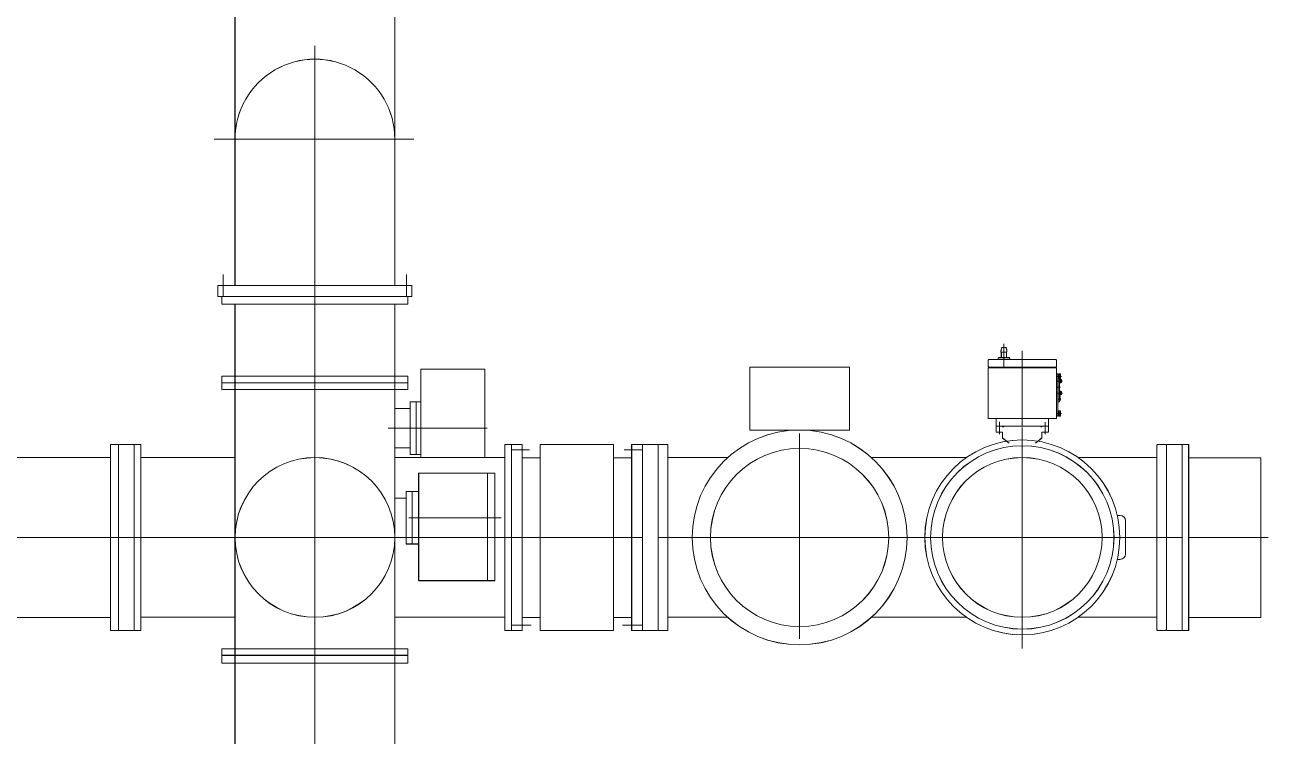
# Model space of a CAD drawing. Header units: millimetres. Extents: x 89978 to 501025, y -351975 to 835730.
# Drawn here: x 149848 to 154594, y -219334 to -216620 of the extents above; entities that cross this region are included whole.
import ezdxf

# ---------------------------------------------------------------- set-up
doc = ezdxf.new("R2010")
doc.units = ezdxf.units.MM
doc.header["$LTSCALE"] = 150
doc.layers.add('------00 Switch Gear_GIS', color=3, linetype='Continuous')

# ---------------------------------------------------------------- blocks, each defined once
blk = doc.blocks.new('X-1F-PLAN$0$GIS(2)')
at = {"layer": '------00 Switch Gear_GIS', "linetype": 'Continuous', "lineweight": 13}
for p, q in [((13573.3, 6772.6), (13573.3, 5654.6)), ((14183.3, 6772.6), (14183.3, 5654.6)), ((13878.3, 484.1), (13878.3, 6569.3)), ((14256, 6213.6), (13493.2, 6213.6)), ((13527.9, 5613.6), (13527.9, 5696.7)), ((14227.9, 5613.6), (14227.9, 5696.7)), ((13508.3, 5613.6), (13508.3, 5654.6)), ((13508.3, 5654.6), (14248.3, 5654.6)), ((14248.3, 5613.6), (14248.3, 5654.6)), ((13508.3, 5613.6), (14248.3, 5613.6)), ((13523.3, 5613.6), (13523.3, 5583.6)), ((14233.3, 5613.6), (14233.3, 5583.6)), ((13523.3, 5583.6), (14233.3, 5583.6)), ((13573.3, 5583.6), (13573.3, 3643.6)), ((14183.3, 5583.6), (14183.3, 3643.6)), ((16497.2, 5406.7), (16499.4, 5416.3)), ((16514.5, 5418.6), (16502.3, 5418.6)), ((16508.3, 5431.9), (16508.3, 5340.8)), ((16517.4, 5416.3), (16519.6, 5406.7)), ((16448.3, 5345.6), (16448.3, 5370.6)), ((16706.3, 5372.6), (16450.3, 5372.6)), ((16485.8, 5376.9), (16485.8, 5372.6)), ((16530.8, 5374.2), (16485.8, 5374.2)), ((16527.8, 5379.9), (16488.8, 5379.9)), ((16496.9, 5404.4), (16496.9, 5401.6)), ((16518.9, 5400.6), (16497.9, 5400.6)), ((16498.3, 5400.6), (16498.3, 5379.9)), ((16518.3, 5400.6), (16518.3, 5379.9)), ((16519.9, 5404.4), (16519.9, 5401.6)), ((16530.8, 5376.9), (16530.8, 5372.6)), ((16578.3, 5118.6), (16578.3, 5405.8)), ((16708.3, 5345.6), (16708.3, 5370.6)), ((14282.3, 5335.6), (14527.3, 5335.6)), ((14282.3, 4998.2), (14282.3, 5335.6)), ((14527.3, 4998.2), (14527.3, 5335.6)), ((15538.3, 5343.6), (15538.3, 5103.6)), ((15918.3, 5343.6), (15538.3, 5343.6)), ((15918.3, 5103.6), (15918.3, 5343.6)), ((16448.3, 5340.8), (16708.3, 5340.8)), ((16448.3, 5147.6), (16448.3, 5340.8)), ((16450.3, 5343.6), (16706.3, 5343.6)), ((16471.5, 5340.8), (16471.5, 5343.6)), ((16685.1, 5340.8), (16685.1, 5343.6)), ((16708.3, 5147.6), (16708.3, 5340.8)), ((16708.3, 5317.6), (16714.3, 5317.6)), ((16714.3, 5156.1), (16714.3, 5318.1)), ((16716.3, 5318.1), (16714.3, 5318.1)), ((16716.3, 5318.1), (16716.3, 5297.1)), ((16718.8, 5316.8), (16716.3, 5316.8)), ((16718.8, 5317.4), (16718.8, 5297.8)), ((16723.2, 5317.4), (16718.8, 5317.4)), ((16724.3, 5315), (16724.3, 5300.2)), ((13523.3, 5308.6), (13523.3, 5258.6)), ((13523.3, 5308.6), (14233.3, 5308.6)), ((13523.3, 5283.6), (14233.3, 5283.6)), ((14233.3, 5308.6), (14233.3, 5258.6)), ((16711.2, 5307.6), (16728.2, 5307.6)), ((16711.2, 5267.6), (16723.5, 5267.6)), ((16711.7, 5290.6), (16731.6, 5290.6)), ((16716.3, 5297.1), (16714.3, 5297.1)), ((16714.3, 5273.3), (16715.3, 5273.3)), ((16715.3, 5211.6), (16715.3, 5297.1)), ((16716.3, 5308.5), (16718.8, 5306)), ((16716.3, 5307.2), (16718.8, 5304.7)), ((16718.8, 5298.4), (16716.3, 5298.4)), ((16723.2, 5312.6), (16718.8, 5312.6)), ((16723.2, 5302.6), (16718.8, 5302.6)), ((16723.2, 5297.8), (16718.8, 5297.8)), ((16720.3, 5211.6), (16720.3, 5297.8)), ((16720.3, 5282.6), (16723.3, 5282.6)), ((16723.3, 5297.9), (16723.3, 5282.6)), ((16727.9, 5296.4), (16723.3, 5296.4)), ((16727.9, 5293.5), (16723.3, 5293.5)), ((16727.9, 5287.7), (16723.3, 5287.7)), ((16727.9, 5284.8), (16723.3, 5284.8)), ((16728.3, 5295.6), (16727.9, 5296.4)), ((16728.3, 5285.6), (16727.9, 5284.8)), ((16728.3, 5285.6), (16728.3, 5295.6)), ((13523.3, 5258.6), (14233.3, 5258.6)), ((13573.5, 4268.6), (13573.5, 5258.6)), ((14183.1, 4268.6), (14183.1, 5258.6)), ((16711.4, 5244.6), (16731.6, 5244.6)), ((16712.1, 5221.6), (16725.1, 5221.6)), ((16714.3, 5261.8), (16715.3, 5261.8)), ((16720.3, 5252.6), (16723.3, 5252.6)), ((16720.3, 5236.6), (16723.3, 5236.6)), ((16720.3, 5234.6), (16722.3, 5234.6)), ((16720.3, 5231.6), (16722.3, 5231.6)), ((16720.3, 5227.3), (16722.3, 5227.3)), ((16722.3, 5231.6), (16722.3, 5234.6)), ((16722.3, 5215.8), (16722.3, 5227.3)), ((16723.3, 5252.6), (16723.3, 5236.6)), ((16727.9, 5250.4), (16723.3, 5250.4)), ((16727.9, 5247.5), (16723.3, 5247.5)), ((16727.9, 5241.7), (16723.3, 5241.7)), ((16727.9, 5238.8), (16723.3, 5238.8)), ((16728.3, 5249.6), (16727.9, 5250.4)), ((16728.3, 5239.6), (16727.9, 5238.8)), ((16728.3, 5239.6), (16728.3, 5249.6)), ((14183.1, 5185.6), (14241.3, 5185.6)), ((14241.3, 5010.6), (14241.3, 5210.6)), ((14241.3, 5210.6), (14282.3, 5210.6)), ((14264.3, 5010.6), (14264.3, 5210.6)), ((16720.3, 5211.6), (16714.3, 5211.6)), ((16716.3, 5177.1), (16714.3, 5177.1)), ((16716.3, 5177.1), (16716.3, 5156.1)), ((16718.8, 5175.8), (16716.3, 5175.8)), ((16718.8, 5176.4), (16718.8, 5156.8)), ((16723.2, 5176.4), (16718.8, 5176.4)), ((16720.3, 5215.8), (16722.3, 5215.8)), ((16724.3, 5174), (16724.3, 5159.2)), ((16448.3, 5147.6), (16708.3, 5147.6)), ((16478.3, 5095.6), (16478.3, 5147.6)), ((16490.8, 5087.1), (16490.8, 5135.1)), ((16665.8, 5087.1), (16665.8, 5133.6)), ((16678.3, 5095.6), (16678.3, 5147.6)), ((16708.3, 5157.6), (16714.3, 5157.6)), ((16710.7, 5166.6), (16728.2, 5166.6)), ((16716.3, 5156.1), (16714.3, 5156.1)), ((16716.3, 5167.5), (16718.8, 5165)), ((16716.3, 5166.2), (16718.8, 5163.7)), ((16718.8, 5157.4), (16716.3, 5157.4)), ((16723.2, 5171.6), (16718.8, 5171.6)), ((16723.2, 5161.6), (16718.8, 5161.6)), ((16723.2, 5156.8), (16718.8, 5156.8)), ((14157.6, 5110.6), (14535.4, 5110.6)), ((15538.3, 5103.6), (15918.3, 5103.6)), ((15728.3, 5090.8), (15728.3, 4306.9)), ((16478.3, 5118.6), (16678.3, 5118.6)), ((16478.3, 5095.6), (16503.3, 5095.6)), ((16503.3, 5116.2), (16503.3, 5118.6)), ((16503.3, 5116.2), (16507.8, 5116.2)), ((16503.3, 5073.1), (16503.3, 5095.6)), ((16507.8, 5116.2), (16507.8, 5118.6)), ((16578.3, 5112.9), (16578.3, 4270)), ((16648.8, 5116.2), (16648.8, 5118.6)), ((16653.3, 5116.2), (16648.8, 5116.2)), ((16653.3, 5116.2), (16653.3, 5118.6)), ((16653.3, 5073.1), (16653.3, 5095.6)), ((16678.3, 5095.6), (16653.3, 5095.6)), ((13098.3, 5048.6), (13098.3, 4338.6)), ((13098.3, 5048.6), (13213.3, 5048.6)), ((13128.3, 4338.6), (13128.3, 5048.6)), ((13188.3, 4338.6), (13188.3, 5048.6)), ((13213.3, 4338.6), (13213.3, 5048.6)), ((14183.1, 5035.6), (14241.3, 5035.6)), ((14603.3, 4338.6), (14603.3, 5048.6)), ((14669.3, 5048.6), (14603.3, 5048.6)), ((14628.3, 4338.6), (14628.3, 5048.6)), ((14669.3, 4338.6), (14669.3, 5048.6)), ((14738.3, 5048.6), (14738.3, 4338.6)), ((14738.3, 5048.6), (15018.3, 5048.6)), ((15018.3, 5048.6), (15018.3, 4338.6)), ((15224.3, 5048.6), (15087.3, 5048.6)), ((15087.3, 4338.6), (15087.3, 5048.6)), ((15128.3, 4338.6), (15128.3, 5048.6)), ((15188.3, 4338.6), (15188.3, 5048.6)), ((15225.3, 5047.6), (15224.3, 5048.6)), ((15225.3, 4339.6), (15225.3, 5047.6)), ((16503.3, 5073.1), (16528.3, 5053.1)), ((16653.3, 5073.1), (16628.3, 5053.1)), ((17091.3, 5045.6), (17094.3, 5048.6)), ((17091.3, 4693.6), (17091.3, 5045.6)), ((17125.3, 5048.6), (17094.3, 5048.6)), ((17125.3, 5048.6), (17128.3, 5045.6)), ((17188.3, 5048.6), (17128.3, 5048.6)), ((17128.3, 4338.6), (17128.3, 5048.6)), ((17188.3, 4337.8), (17188.3, 5048.6)), ((17213.3, 5047.8), (17188.3, 5047.8)), ((17213.3, 4337.8), (17213.3, 5047.8)), ((10858.3, 4998.6), (13098.3, 4998.6)), ((13213.3, 4998.4), (13573.5, 4998.4)), ((14603.3, 4998.4), (14183.1, 4998.4)), ((14241.3, 5010.6), (14282.3, 5010.6)), ((14282.3, 4998.2), (14527.3, 4998.2)), ((14697.8, 5028.2), (14628.3, 5028.2)), ((14737.3, 4998), (14669.3, 4998)), ((15019.3, 4998), (15087.3, 4998)), ((15058.8, 5028.2), (15128.3, 5028.2)), ((15454.1, 4998.3), (15225.3, 4998.3)), ((16365, 4998.3), (16002.6, 4998.3)), ((17091.3, 4998.3), (16791.6, 4998.3)), ((17488.3, 4997.6), (17213.3, 4997.6)), ((17488.3, 4388), (17488.3, 4997.6)), ((14564.6, 4938.6), (14274.3, 4938.6)), ((14274.3, 4528.6), (14274.3, 4938.6)), ((14537.3, 4528.6), (14537.3, 4938.6)), ((14564.6, 4528.6), (14564.6, 4938.6)), ((14183.1, 4843.6), (14226.3, 4843.6)), ((14226.3, 4868.6), (14274.3, 4868.6)), ((14226.3, 4868.6), (14226.3, 4668.6)), ((14249.3, 4668.6), (14249.3, 4868.6)), ((14588.8, 4768.6), (14236.3, 4768.6)), ((16952, 4777.5), (16940.7, 4777.5)), ((16972, 4629.7), (16972, 4757.5)), ((15128.3, 4693.6), (0, 4693.6)), ((14183.1, 4693.6), (14226.3, 4693.6)), ((14226.3, 4668.6), (14274.3, 4668.6)), ((17188.3, 4693.6), (15188.3, 4693.6)), ((17091.3, 4341.6), (17091.3, 4693.6)), ((17213.3, 4692.8), (17516.6, 4692.8)), ((16952, 4609.7), (16940.7, 4609.7)), ((14564.6, 4528.6), (14274.3, 4528.6)), ((12658.3, 4388.6), (13098.3, 4388.6)), ((13213.3, 4388.8), (13573.5, 4388.8)), ((14603.3, 4388.8), (14183.1, 4388.8)), ((14669.3, 4388.4), (14737.3, 4388.4)), ((15087.3, 4388.4), (15019.3, 4388.4)), ((15454.1, 4388.7), (15225.3, 4388.7)), ((16365.1, 4388.7), (16002.5, 4388.7)), ((17091.3, 4388.7), (16791.5, 4388.7)), ((17488.3, 4388), (17213.3, 4388)), ((13098.3, 4338.6), (13213.3, 4338.6)), ((14669.3, 4338.6), (14603.3, 4338.6)), ((14703.9, 4358.2), (14628.3, 4358.2)), ((14738.3, 4338.6), (15018.3, 4338.6)), ((15052.8, 4358.2), (15128.3, 4358.2)), ((15224.3, 4338.6), (15087.3, 4338.6)), ((15224.3, 4338.6), (15225.3, 4339.6)), ((17091.3, 4341.6), (17094.3, 4338.6)), ((17125.3, 4338.6), (17094.3, 4338.6)), ((17125.3, 4338.6), (17128.3, 4341.6)), ((17128.3, 4338.6), (17188.3, 4338.6)), ((17213.3, 4337.8), (17188.3, 4337.8)), ((13523.3, 4268.6), (14233.3, 4268.6)), ((13523.3, 4213.6), (13523.3, 4268.6)), ((13523.3, 4243.6), (14233.3, 4243.6)), ((14233.3, 4213.6), (14233.3, 4268.6)), ((13523.3, 4213.6), (14233.3, 4213.6))]:
    blk.add_line(p, q, dxfattribs=at)
for centre, radius in [((15728.3, 4693.6), 410), ((15728.3, 4693.6), 340), ((16578.3, 4693.6), 372), ((16578.3, 4693.6), 350), ((13878.3, 4693.6), 304.8), ((16578.3, 4693.6), 304.8)]:
    blk.add_circle(centre, radius, dxfattribs=at)
at = {"layer": '------00 Switch Gear_GIS', "linetype": 'Continuous', "lineweight": 13, "extrusion": (0, 0, -1)}
for centre, radius, start, end in [((-16502.3, 5415.6), 3, 12.9953, 90), ((-16506.9, 5404.4), 10, 0, 12.9949), ((-16497.9, 5401.6), 1, 270, 0), ((-16518.9, 5401.6), 1, 180, 270), ((-16706.3, 5370.6), 2, 90, 180), ((-16706.3, 5345.6), 2, 180, 270), ((-16721.1, 5315), 3.19, 131.2669, 228.7331), ((-16712.3, 5307.6), 12, 155.4695, 204.5305), ((-16721.1, 5174), 3.19, 131.2669, 228.7331), ((-16712.3, 5166.6), 12, 155.4695, 204.5305), ((-16952, 4757.5), 20, 90, 180)]:
    blk.add_arc(centre, radius, start, end, dxfattribs=at)
at = {"layer": '------00 Switch Gear_GIS', "linetype": 'Continuous', "lineweight": 13}
for centre, radius, start, end in [((16514.5, 5415.6), 3, 12.9939, 90), ((16450.3, 5370.6), 2, 90, 180), ((16488.8, 5376.9), 3, 90, 180), ((16509.9, 5404.4), 10, 0, 12.9948), ((16527.8, 5376.9), 3, 0, 90), ((16450.3, 5345.6), 2, 180, 270), ((16721.1, 5300.2), 3.19, 311.2669, 48.7331), ((16725.8, 5294.9), 2.51, 24.9567, 35.0433), ((16725.8, 5294.9), 2.51, 324.9567, 1.5068), ((16718.9, 5290.6), 9.39, 342.0926, 17.9074), ((16725.8, 5286.2), 2.51, 358.4932, 35.0433), ((16725.8, 5286.2), 2.51, 324.9567, 335.0433), ((16725.8, 5248.9), 2.51, 24.9567, 35.0433), ((16725.8, 5248.9), 2.51, 324.9567, 1.5068), ((16718.9, 5244.6), 9.39, 342.0926, 17.9074), ((16725.8, 5240.2), 2.51, 358.4932, 35.0433), ((16725.8, 5240.2), 2.51, 324.9567, 335.0433), ((16721.1, 5159.2), 3.19, 311.2669, 48.7331), ((16952, 4629.7), 20, 270, 0)]:
    blk.add_arc(centre, radius, start, end, dxfattribs=at)
blk.add_ellipse((13878.3, 6213.6), major_axis=(0, -305.4), ratio=0.99861, start_param=1.570796, end_param=4.712389, dxfattribs=at)

msp = doc.modelspace()

# ---------------------------------------------------------------- linework, layer by layer
at = {"layer": '------00 Switch Gear_GIS', "linetype": 'Continuous', "lineweight": 13}
for p, q in [((150650.6, -216497.1), (150650.6, -217615)), ((151260.6, -216497.1), (151260.6, -217615)), ((150955.6, -222785.5), (150955.6, -216700.3)), ((151333.2, -217056.1), (150570.5, -217056.1)), ((150605.2, -217656.1), (150605.2, -217573)), ((151305.2, -217656.1), (151305.2, -217573)), ((150585.6, -217656.1), (150585.6, -217615.1)), ((150585.6, -217615.1), (151325.6, -217615.1)), ((151325.6, -217656.1), (151325.6, -217615.1)), ((150585.6, -217656.1), (151325.6, -217656.1)), ((150600.6, -217656.1), (150600.6, -217686.1)), ((151310.6, -217656.1), (151310.6, -217686.1)), ((150600.6, -217686.1), (151310.6, -217686.1)), ((150650.6, -217686.1), (150650.6, -219626.1)), ((151260.6, -217686.1), (151260.6, -219626.1)), ((153574.4, -217862.9), (153576.6, -217853.4)), ((153591.7, -217851.1), (153579.6, -217851.1)), ((153585.6, -217837.7), (153585.6, -217928.9)), ((153594.7, -217853.4), (153596.9, -217862.9)), ((153525.6, -217924.1), (153525.6, -217899.1)), ((153783.6, -217897.1), (153527.6, -217897.1)), ((153563.1, -217892.8), (153563.1, -217897.1)), ((153608.1, -217895.5), (153563.1, -217895.5)), ((153605.1, -217889.8), (153566.1, -217889.8)), ((153574.2, -217865.2), (153574.2, -217868.1)), ((153596.1, -217869.1), (153575.2, -217869.1)), ((153575.6, -217869.1), (153575.6, -217889.8)), ((153595.6, -217869.1), (153595.6, -217889.8)), ((153597.1, -217865.2), (153597.1, -217868.1)), ((153608.1, -217892.8), (153608.1, -217897.1)), ((153655.6, -218151.1), (153655.6, -217863.8)), ((153785.6, -217924.1), (153785.6, -217899.1)), ((151359.6, -217934), (151604.6, -217934)), ((151359.6, -218271.4), (151359.6, -217934)), ((151604.6, -218271.4), (151604.6, -217934)), ((152615.6, -217926.1), (152615.6, -218166.1)), ((152995.6, -217926.1), (152615.6, -217926.1)), ((152995.6, -218166.1), (152995.6, -217926.1)), ((153525.6, -217928.9), (153785.6, -217928.9)), ((153525.6, -218122.1), (153525.6, -217928.9)), ((153527.6, -217926.1), (153783.6, -217926.1)), ((153548.8, -217928.9), (153548.8, -217926.1)), ((153762.4, -217928.9), (153762.4, -217926.1)), ((153785.6, -218122.1), (153785.6, -217928.9)), ((153785.6, -217952.1), (153791.6, -217952.1)), ((153791.6, -218113.6), (153791.6, -217951.6)), ((153793.6, -217951.6), (153791.6, -217951.6)), ((153793.6, -217951.6), (153793.6, -217972.6)), ((153796.1, -217952.9), (153793.6, -217952.9)), ((153796.1, -217952.3), (153796.1, -217971.9)), ((153800.5, -217952.3), (153796.1, -217952.3)), ((153800.5, -217957.1), (153796.1, -217957.1)), ((153801.6, -217954.7), (153801.6, -217969.5)), ((150600.6, -217961.1), (150600.6, -218011.1)), ((150600.6, -217961.1), (151310.6, -217961.1)), ((150600.6, -217986.1), (151310.6, -217986.1)), ((151310.6, -217961.1), (151310.6, -218011.1)), ((153788.4, -218002.1), (153800.8, -218002.1)), ((153788.5, -217962.1), (153805.4, -217962.1)), ((153788.9, -217979.1), (153808.8, -217979.1)), ((153793.6, -217972.6), (153791.6, -217972.6)), ((153791.6, -217996.3), (153792.6, -217996.3)), ((153792.6, -218058.1), (153792.6, -217972.6)), ((153793.6, -217961.1), (153796.1, -217963.6)), ((153793.6, -217962.4), (153796.1, -217964.9)), ((153796.1, -217971.3), (153793.6, -217971.3)), ((153800.5, -217967.1), (153796.1, -217967.1)), ((153800.5, -217971.9), (153796.1, -217971.9)), ((153797.6, -218058.1), (153797.6, -217971.9)), ((153797.6, -217987.1), (153800.6, -217987.1)), ((153800.6, -217971.8), (153800.6, -217987.1)), ((153805.1, -217973.3), (153800.6, -217973.3)), ((153805.1, -217976.2), (153800.6, -217976.2)), ((153805.1, -217981.9), (153800.6, -217981.9)), ((153805.1, -217984.8), (153800.6, -217984.8)), ((153805.6, -217974.1), (153805.1, -217973.3)), ((153805.6, -217984), (153805.1, -217984.8)), ((153805.6, -217984), (153805.6, -217974.1)), ((150600.6, -218011.1), (151310.6, -218011.1)), ((150650.8, -219001.1), (150650.8, -218011.1)), ((151260.4, -219001.1), (151260.4, -218011.1)), ((153788.7, -218025.1), (153808.8, -218025.1)), ((153789.3, -218048.1), (153802.3, -218048.1)), ((153791.6, -218007.8), (153792.6, -218007.8)), ((153797.6, -218017.1), (153800.6, -218017.1)), ((153797.6, -218033.1), (153800.6, -218033.1)), ((153797.6, -218035.1), (153799.6, -218035.1)), ((153797.6, -218038.1), (153799.6, -218038.1)), ((153797.6, -218042.3), (153799.6, -218042.3)), ((153799.6, -218038.1), (153799.6, -218035.1)), ((153799.6, -218053.8), (153799.6, -218042.3)), ((153800.6, -218017.1), (153800.6, -218033.1)), ((153805.1, -218019.3), (153800.6, -218019.3)), ((153805.1, -218022.2), (153800.6, -218022.2)), ((153805.1, -218027.9), (153800.6, -218027.9)), ((153805.1, -218030.8), (153800.6, -218030.8)), ((153805.6, -218020.1), (153805.1, -218019.3)), ((153805.6, -218030), (153805.1, -218030.8)), ((153805.6, -218030), (153805.6, -218020.1)), ((151260.4, -218084.1), (151318.6, -218084.1)), ((151318.6, -218259.1), (151318.6, -218059.1)), ((151318.6, -218059.1), (151359.6, -218059.1)), ((151341.6, -218259.1), (151341.6, -218059.1)), ((153797.6, -218058.1), (153791.6, -218058.1)), ((153793.6, -218092.6), (153791.6, -218092.6)), ((153793.6, -218092.6), (153793.6, -218113.6)), ((153796.1, -218093.9), (153793.6, -218093.9)), ((153796.1, -218093.3), (153796.1, -218112.9)), ((153800.5, -218093.3), (153796.1, -218093.3)), ((153800.5, -218098.1), (153796.1, -218098.1)), ((153797.6, -218053.8), (153799.6, -218053.8)), ((153801.6, -218095.7), (153801.6, -218110.5)), ((153525.6, -218122.1), (153785.6, -218122.1)), ((153555.6, -218174.1), (153555.6, -218122.1)), ((153568.1, -218182.5), (153568.1, -218134.6)), ((153743.1, -218182.5), (153743.1, -218136)), ((153755.6, -218174.1), (153755.6, -218122.1)), ((153785.6, -218112.1), (153791.6, -218112.1)), ((153788, -218103.1), (153805.5, -218103.1)), ((153793.6, -218113.6), (153791.6, -218113.6)), ((153793.6, -218102.1), (153796.1, -218104.6)), ((153793.6, -218103.4), (153796.1, -218105.9)), ((153796.1, -218112.3), (153793.6, -218112.3)), ((153800.5, -218108.1), (153796.1, -218108.1)), ((153800.5, -218112.9), (153796.1, -218112.9)), ((151234.8, -218159), (151612.7, -218159)), ((152615.6, -218166.1), (152995.6, -218166.1)), ((152805.6, -218178.9), (152805.6, -218962.7)), ((153555.6, -218151.1), (153755.6, -218151.1)), ((153555.6, -218174.1), (153580.6, -218174.1)), ((153580.6, -218153.5), (153580.6, -218151.1)), ((153580.6, -218153.5), (153585.1, -218153.5)), ((153580.6, -218196.6), (153580.6, -218174.1)), ((153585.1, -218153.5), (153585.1, -218151.1)), ((153655.6, -218156.7), (153655.6, -218999.6)), ((153726.1, -218153.5), (153726.1, -218151.1)), ((153730.6, -218153.5), (153726.1, -218153.5)), ((153730.6, -218153.5), (153730.6, -218151.1)), ((153730.6, -218196.6), (153730.6, -218174.1)), ((153755.6, -218174.1), (153730.6, -218174.1)), ((150175.6, -218221.1), (150175.6, -218931.1)), ((150175.6, -218221.1), (150290.6, -218221.1)), ((150205.6, -218931.1), (150205.6, -218221.1)), ((150265.6, -218931.1), (150265.6, -218221.1)), ((150290.6, -218931.1), (150290.6, -218221.1)), ((151260.4, -218234.1), (151318.6, -218234.1)), ((151680.6, -218931.1), (151680.6, -218221.1)), ((151746.6, -218221.1), (151680.6, -218221.1)), ((151705.6, -218931.1), (151705.6, -218221.1)), ((151775.1, -218241.4), (151705.6, -218241.4)), ((151746.6, -218931.1), (151746.6, -218221.1)), ((151815.6, -218221.1), (151815.6, -218931.1)), ((151815.6, -218221.1), (152095.6, -218221.1)), ((152095.6, -218221.1), (152095.6, -218931.1)), ((152136.1, -218241.4), (152205.6, -218241.4)), ((152301.6, -218221.1), (152164.6, -218221.1)), ((152164.6, -218931.1), (152164.6, -218221.1)), ((152205.6, -218931.1), (152205.6, -218221.1)), ((152265.6, -218931.1), (152265.6, -218221.1)), ((152302.6, -218222.1), (152301.6, -218221.1)), ((152302.6, -218930.1), (152302.6, -218222.1)), ((153580.6, -218196.6), (153605.6, -218216.6)), ((153730.6, -218196.6), (153705.6, -218216.6)), ((154168.6, -218224.1), (154171.6, -218221.1)), ((154168.6, -218576.1), (154168.6, -218224.1)), ((154202.6, -218221.1), (154171.6, -218221.1)), ((154202.6, -218221.1), (154205.6, -218224.1)), ((154265.6, -218221.1), (154205.6, -218221.1)), ((154205.6, -218931.1), (154205.6, -218221.1)), ((154265.6, -218931.8), (154265.6, -218221.1)), ((154290.6, -218221.8), (154265.6, -218221.8)), ((154290.6, -218931.8), (154290.6, -218221.8)), ((147935.6, -218271.1), (150175.6, -218271.1)), ((150290.6, -218271.3), (150650.8, -218271.3)), ((151680.6, -218271.3), (151260.4, -218271.3)), ((151318.6, -218259.1), (151359.6, -218259.1)), ((151359.6, -218271.4), (151604.6, -218271.4)), ((151814.6, -218271.7), (151746.6, -218271.7)), ((152096.6, -218271.7), (152164.6, -218271.7)), ((152531.3, -218271.3), (152302.6, -218271.3)), ((153442.3, -218271.3), (153079.8, -218271.3)), ((154168.6, -218271.3), (153868.9, -218271.3)), ((154565.6, -218272), (154290.6, -218272)), ((154565.6, -218881.6), (154565.6, -218272)), ((151641.9, -218331.1), (151351.6, -218331.1)), ((151351.6, -218741.1), (151351.6, -218331.1)), ((151614.6, -218741.1), (151614.6, -218331.1)), ((151641.9, -218741.1), (151641.9, -218331.1)), ((151260.4, -218426.1), (151303.6, -218426.1)), ((151303.6, -218401.1), (151351.6, -218401.1)), ((151303.6, -218401.1), (151303.6, -218601.1)), ((151326.6, -218601.1), (151326.6, -218401.1)), ((151666.1, -218501.1), (151313.5, -218501.1)), ((154029.2, -218492.1), (154018, -218492.1)), ((154049.2, -218639.9), (154049.2, -218512.1)), ((152205.6, -218576.1), (137077.2, -218576.1)), ((151260.4, -218576.1), (151303.6, -218576.1)), ((151303.6, -218601.1), (151351.6, -218601.1)), ((154265.6, -218576.1), (152265.6, -218576.1)), ((154168.6, -218928.1), (154168.6, -218576.1)), ((154290.6, -218576.8), (154593.9, -218576.8)), ((154029.2, -218659.9), (154018, -218659.9)), ((151641.9, -218741.1), (151351.6, -218741.1)), ((149735.6, -218881.1), (150175.6, -218881.1)), ((150290.6, -218880.9), (150650.8, -218880.9)), ((151680.6, -218880.9), (151260.4, -218880.9)), ((151746.6, -218881.2), (151814.6, -218881.2)), ((152164.6, -218881.2), (152096.6, -218881.2)), ((152531.4, -218880.9), (152302.6, -218880.9)), ((153442.4, -218880.9), (153079.8, -218880.9)), ((154168.6, -218880.9), (153868.8, -218880.9)), ((154565.6, -218881.6), (154290.6, -218881.6)), ((150175.6, -218931.1), (150290.6, -218931.1)), ((151746.6, -218931.1), (151680.6, -218931.1)), ((151781.1, -218911.4), (151705.6, -218911.4)), ((151815.6, -218931.1), (152095.6, -218931.1)), ((152130, -218911.4), (152205.6, -218911.4)), ((152301.6, -218931.1), (152164.6, -218931.1)), ((152301.6, -218931.1), (152302.6, -218930.1)), ((154168.6, -218928.1), (154171.6, -218931.1)), ((154202.6, -218931.1), (154171.6, -218931.1)), ((154202.6, -218931.1), (154205.6, -218928.1)), ((154205.6, -218931.1), (154265.6, -218931.1)), ((154290.6, -218931.8), (154265.6, -218931.8)), ((150600.6, -219001.1), (151310.6, -219001.1)), ((150600.6, -219056.1), (150600.6, -219001.1)), ((151310.6, -219056.1), (151310.6, -219001.1)), ((150600.6, -219026.1), (151310.6, -219026.1)), ((150600.6, -219056.1), (151310.6, -219056.1))]:
    msp.add_line(p, q, dxfattribs=at)
for centre, radius in [((152805.6, -218576.1), 410), ((152805.6, -218576.1), 340), ((153655.6, -218576.1), 372), ((153655.6, -218576.1), 350), ((150955.6, -218576.1), 304.8), ((153655.6, -218576.1), 304.8)]:
    msp.add_circle(centre, radius, dxfattribs=at)
at = {"layer": '------00 Switch Gear_GIS', "linetype": 'Continuous', "lineweight": 13, "extrusion": (0, 0, -1)}
for centre, radius, start, end in [((-153584.2, -217865.2), 10, 0, 12.995), ((-153579.6, -217854.1), 3, 12.9953, 90), ((-153575.2, -217868.1), 1, 270, 0), ((-153596.1, -217868.1), 1, 180, 270), ((-153783.6, -217899.1), 2, 90, 180), ((-153783.6, -217924.1), 2, 180, 270), ((-153798.4, -217954.7), 3.19, 131.2669, 228.7331), ((-153789.5, -217962.1), 12, 155.4695, 204.5305), ((-153798.4, -218095.7), 3.19, 131.2669, 228.7331), ((-153789.5, -218103.1), 12, 155.4695, 204.5305), ((-154029.2, -218512.1), 20, 90, 180)]:
    msp.add_arc(centre, radius, start, end, dxfattribs=at)
at = {"layer": '------00 Switch Gear_GIS', "linetype": 'Continuous', "lineweight": 13}
for centre, radius, start, end in [((153591.7, -217854.1), 3, 12.9939, 90), ((153587.1, -217865.2), 10, 0, 12.9948), ((153527.6, -217899.1), 2, 90, 180), ((153566.1, -217892.8), 3, 90, 180), ((153605.1, -217892.8), 3, 0, 90), ((153527.6, -217924.1), 2, 180, 270), ((153798.4, -217969.5), 3.19, 311.2669, 48.7331), ((153803.1, -217974.7), 2.51, 24.9567, 35.0433), ((153803.1, -217974.7), 2.51, 324.9567, 1.5068), ((153796.2, -217979.1), 9.39, 342.0926, 17.9074), ((153803.1, -217983.4), 2.51, 358.4932, 35.0433), ((153803.1, -217983.4), 2.51, 324.9567, 335.0433), ((153803.1, -218020.7), 2.51, 24.9567, 35.0433), ((153803.1, -218020.7), 2.51, 324.9567, 1.5068), ((153796.2, -218025.1), 9.39, 342.0926, 17.9074), ((153803.1, -218029.4), 2.51, 358.4932, 35.0433), ((153803.1, -218029.4), 2.51, 324.9567, 335.0433), ((153798.4, -218110.5), 3.19, 311.2669, 48.7331), ((154029.2, -218639.9), 20, 270, 0)]:
    msp.add_arc(centre, radius, start, end, dxfattribs=at)
msp.add_ellipse((150955.6, -217056.1), major_axis=(0, -305.4), ratio=0.99861, start_param=1.570796, end_param=4.712389, dxfattribs=at)

# ---------------------------------------------------------------- block references
at = {"layer": '------00 Switch Gear_GIS', "color": 3}
msp.add_blockref('X-1F-PLAN$0$GIS(2)', (137077.2, -223269.6), dxfattribs=at)

doc.saveas('drawing.dxf')
